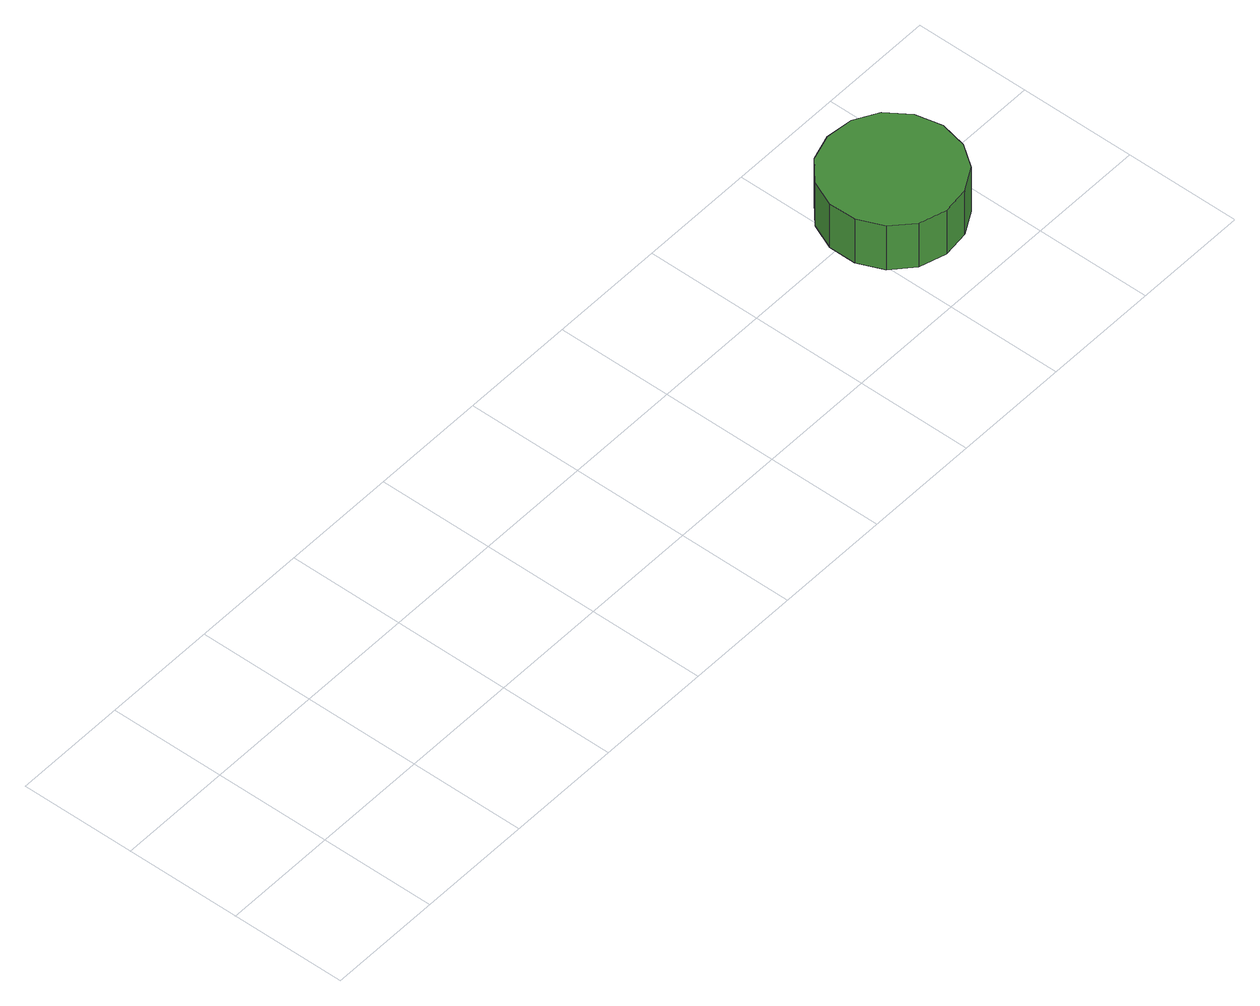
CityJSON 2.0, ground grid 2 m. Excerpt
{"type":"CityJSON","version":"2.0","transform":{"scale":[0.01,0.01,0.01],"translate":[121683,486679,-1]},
"CityObjects":{
"tree1":{"type":"SolitaryVegetationObject","attributes":{"function":"something"}},
"tree2":{"type":"SolitaryVegetationObject","attributes":{"function":"something"},"geometry":[{"type":"MultiSurface","lod":"1","boundaries":[[[0,1,2,3,4,5,6,7,8,9,10,11,12,13,14]],[[15,16,17,18,19,20,21,22,23,24,25,26,27,28,29]],[[0,29,28,1]],[[1,28,27,2]],[[2,27,26,3]],[[3,26,25,4]],[[4,25,24,5]],[[5,24,23,6]],[[6,23,22,7]],[[7,22,21,8]],[[8,21,20,9]],[[9,20,19,10]],[[10,19,18,11]],[[11,18,17,12]],[[12,17,16,13]],[[13,16,15,14]],[[14,15,29,0]]]}]},
"tree3":{"type":"SolitaryVegetationObject","attributes":{"function":"something"}},
"tree4":{"type":"SolitaryVegetationObject","attributes":{"function":"something"}}
},
"vertices":[
[1603,188,172],[1593,234,172],[1565,273,172],[1524,296,172],[1477,301,172],[1431,287,172],[1396,255,172],[1377,211,172],[1377,164,172],[1396,120,172],[1431,88,172],[1477,74,172],[1524,79,172],[1565,102,172],[1593,141,172],[1593,141,80],[1565,102,80],[1524,79,80],[1477,74,80],[1431,88,80],[1396,120,80],[1377,164,80],[1377,211,80],[1396,255,80],[1431,287,80],[1477,301,80],[1524,296,80],[1565,273,80],[1593,234,80],[1603,188,80]
]}
